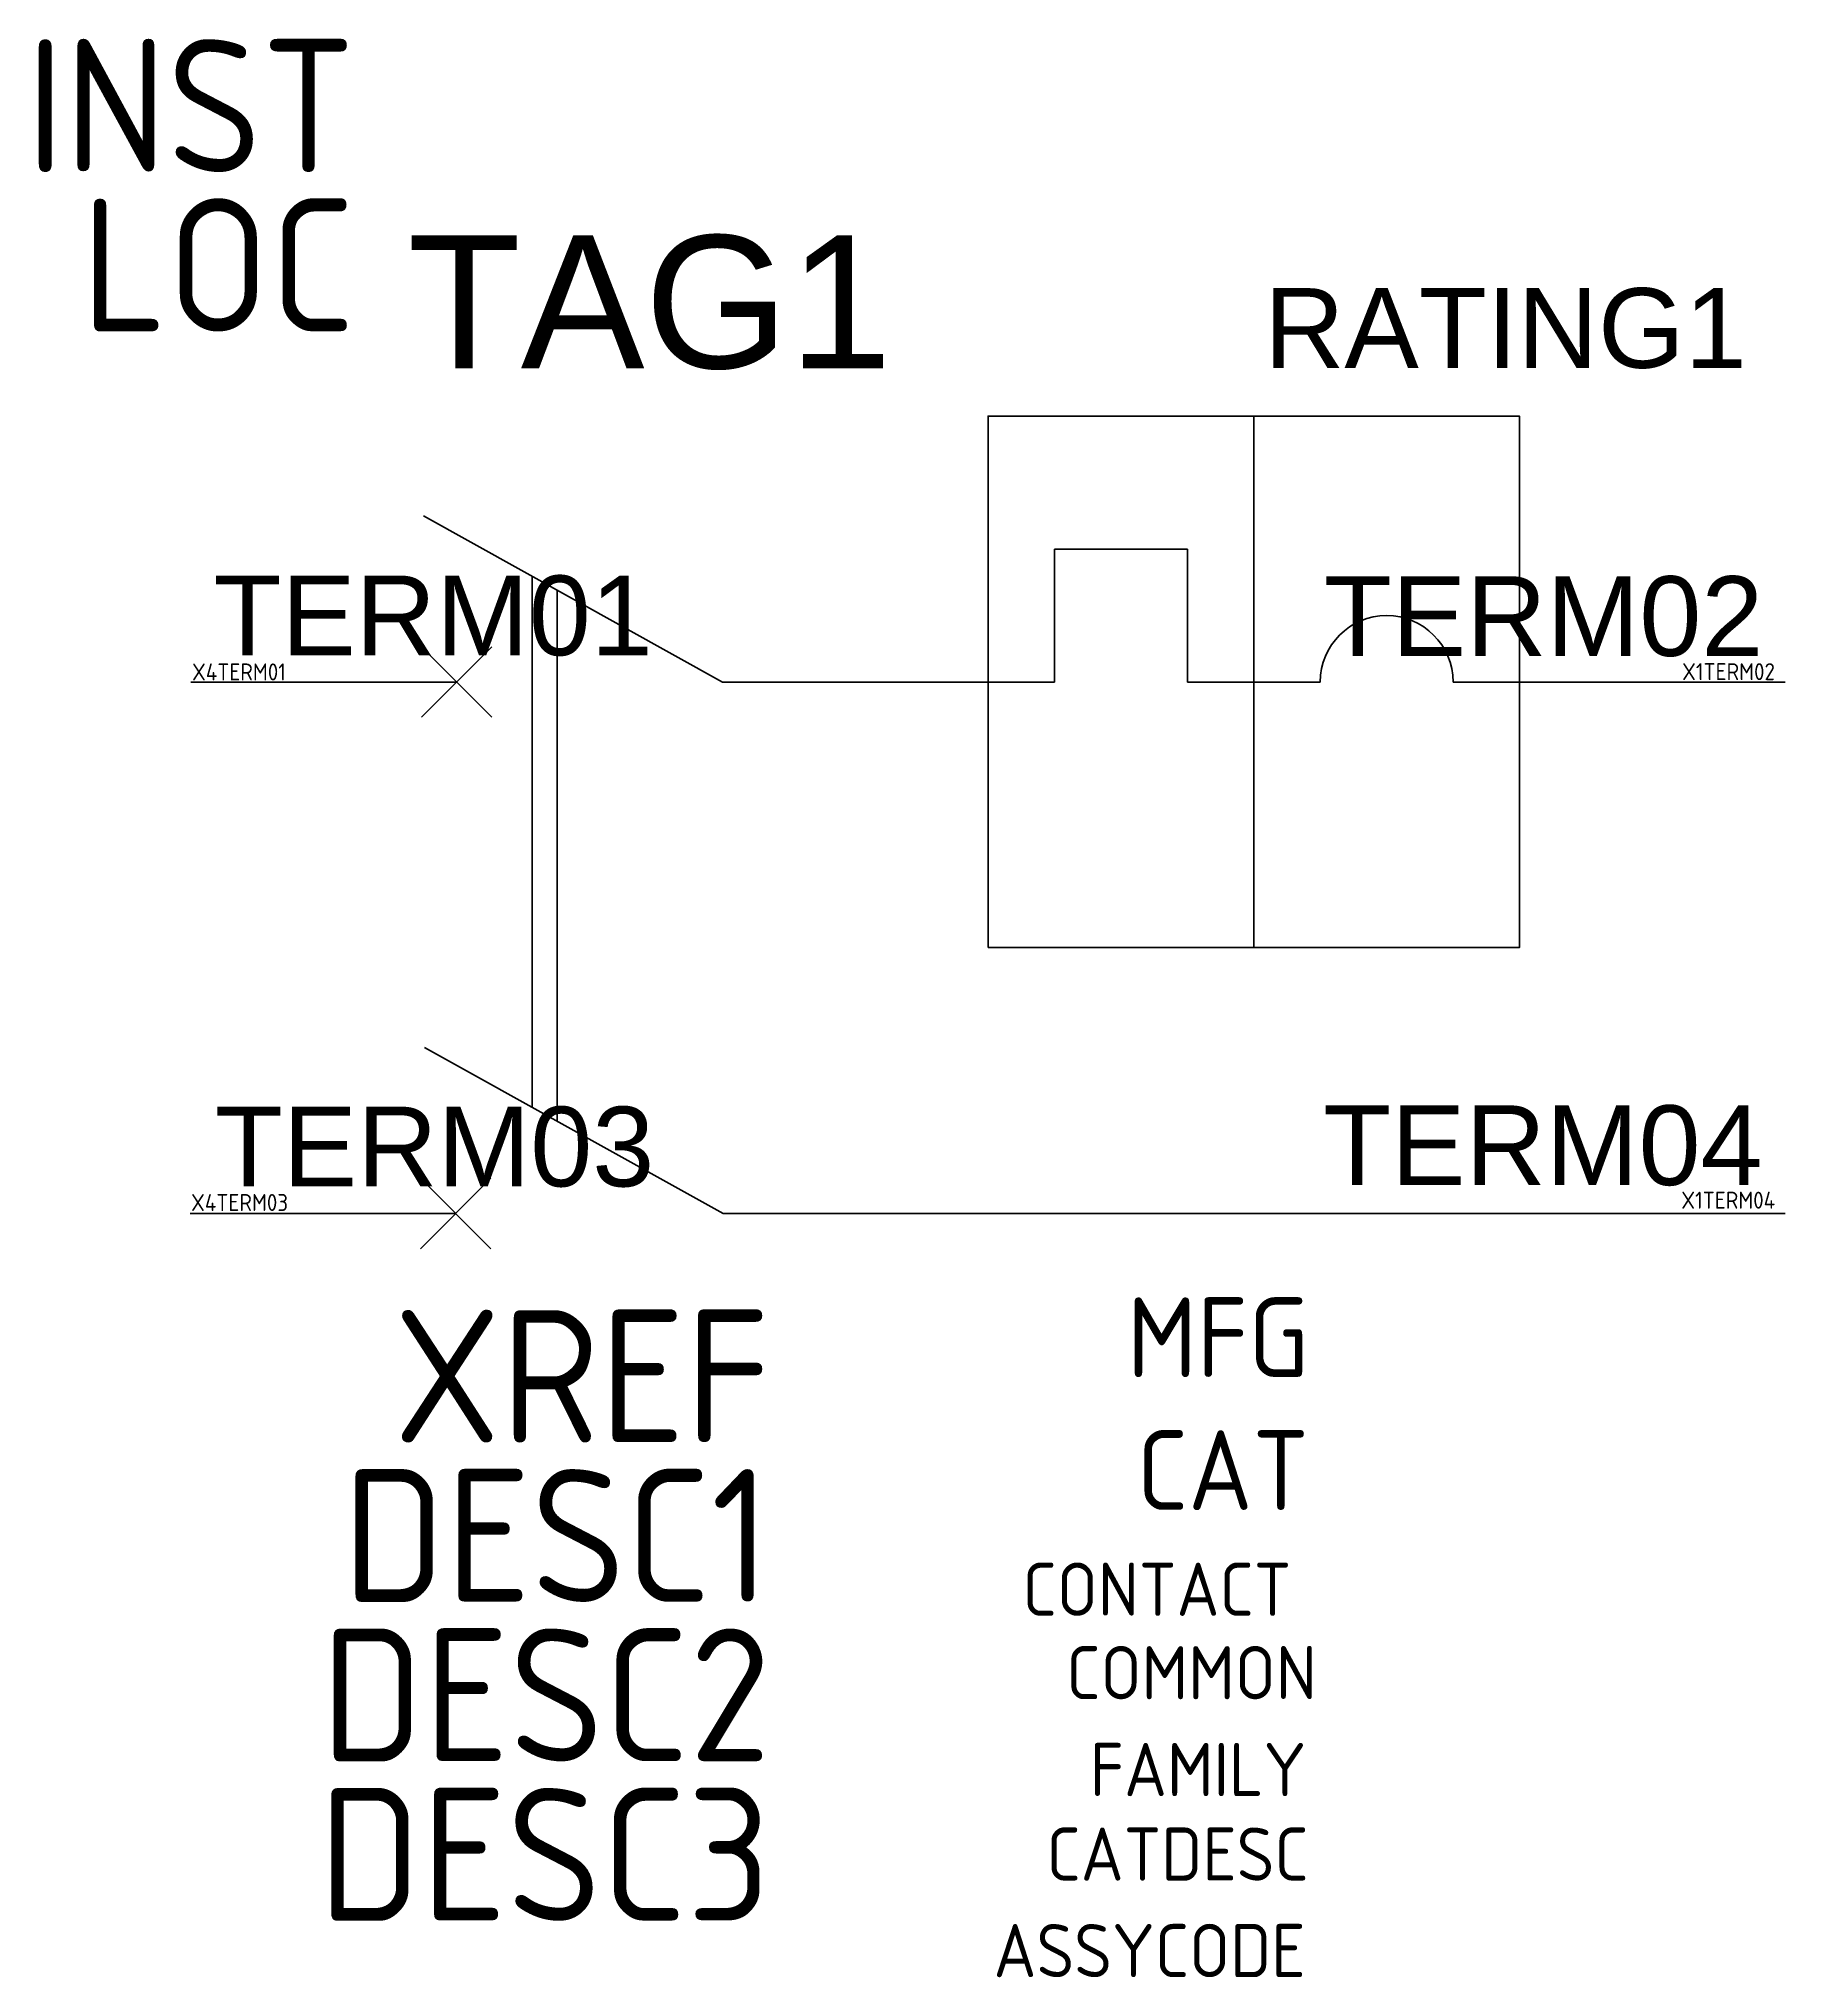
# Model space of a CAD drawing. Header units: millimetres. Extents: x -21.8 to 11, y -14.9 to 21.6.
import ezdxf
from ezdxf.enums import TextEntityAlignment as Align

# ---------------------------------------------------------------- set-up
doc = ezdxf.new("R2010")
doc.units = ezdxf.units.MM
doc.styles.get("Standard").update_dxf_attribs({"font": 'ARIAL.TTF'})
doc.styles.add('WD_IEC', font='ISOCP2.shx', dxfattribs={"width": 0.9, "height": 4})

msp = doc.modelspace()

# ---------------------------------------------------------------- linework, layer by layer
for p, q in [((-14.607, 12.625), (-8.982, 9.5)), ((-2.732, 9.5), (-2.732, 12)), ((-2.732, 12), (-0.232, 12)), ((-0.232, 12), (-0.232, 9.5)), ((-12.562, 1.499), (-12.562, 11.489)), ((-12.088, 1.235), (-12.088, 11.226)), ((-13.319, 8.837), (-14.645, 10.163)), ((-14.645, 8.837), (-13.319, 10.163)), ((-18.982, 9.5), (-13.982, 9.5)), ((-8.982, 9.5), (-3.982, 9.5)), ((-3.982, 9.5), (-2.732, 9.5)), ((1.018, 9.5), (-0.232, 9.5)), ((1.018, 9.5), (2.268, 9.5)), ((6.018, 9.5), (4.768, 9.5)), ((6.018, 9.5), (11.018, 9.5)), ((-14.589, 2.625), (-8.964, -0.5)), ((-13.336, -1.163), (-14.662, 0.163)), ((-14.662, -1.163), (-13.336, 0.163)), ((-18.999, -0.5), (-13.999, -0.5)), ((-8.964, -0.5), (11.018, -0.5))]:
    msp.add_line(p, q)
for points in [[(-3.983, 4.504), (1.017, 4.504), (1.017, 14.504), (-3.983, 14.504)], [(1.017, 4.504), (6.017, 4.504), (6.017, 14.504), (1.017, 14.504)]]:
    msp.add_lwpolyline(points, close=True)
msp.add_arc((3.518, 9.5), 1.25, 0, 180)

# ---------------------------------------------------------------- texts
msp.add_text('N', height=0.000000869, rotation=270).set_placement((-13.262, 11.163))
at = {"style": 'WD_IEC', "flags": 1}
for tag, height, p in [('INST', 2.5, (-15.887, 19.096)), ('LOC', 2.5, (-15.887, 16.096)), ('X1TERM02', 0.32, (10.825, 9.535)), ('X1TERM04', 0.32, (10.829, -0.41)), ('MFG', 1.5, (2.057, -3.579)), ('CAT', 1.5, (2.057, -6.079)), ('DESC1', 2.5, (-8.07, -7.81)), ('DESC2', 2.5, (-8.07, -10.81)), ('DESC3', 2.5, (-8.07, -13.81))]:
    msp.add_attdef(tag, text='', height=height, dxfattribs=at).set_placement(p, align=Align.RIGHT)
for tag, p, s, height in [('TAG1', (-14.908, 15.404), 'Q', 2.5), ('TERM01', (-18.559, 10.003), '1', 1.5), ('TERM03', (-18.531, 0.009), 'N', 1.5)]:
    msp.add_attdef(tag, p, s, height=height)
for tag, text, p in [('RATING1', '', (10.292, 15.412)), ('TERM02', '2', (10.605, 9.991)), ('TERM04', 'N', (10.59, 0.034))]:
    msp.add_attdef(tag, text=text, height=1.5).set_placement(p, align=Align.RIGHT)
for tag, p, s, height in [('X4TERM01', (-18.961, 9.53), '', 0.32), ('X4TERM03', (-18.979, -0.454), '', 0.32), ('CONTACT', (-3.333, -8.071), 'NO', 1), ('COMMON', (-2.51, -9.641), '02', 1), ('FAMILY', (-2.067, -11.463), 'CB_ACKO', 1), ('CATDESC', (-2.883, -13.054), '', 1), ('ASSYCODE', (-3.879, -14.87), '', 1)]:
    msp.add_attdef(tag, p, s, height=height, dxfattribs=at)
at = {"lineweight": 15, "style": 'WD_IEC', "flags": 1}
msp.add_attdef('XREF', text='', height=2.5, dxfattribs=at).set_placement((-8.07, -4.81), align=Align.RIGHT)

doc.saveas('drawing.dxf')
